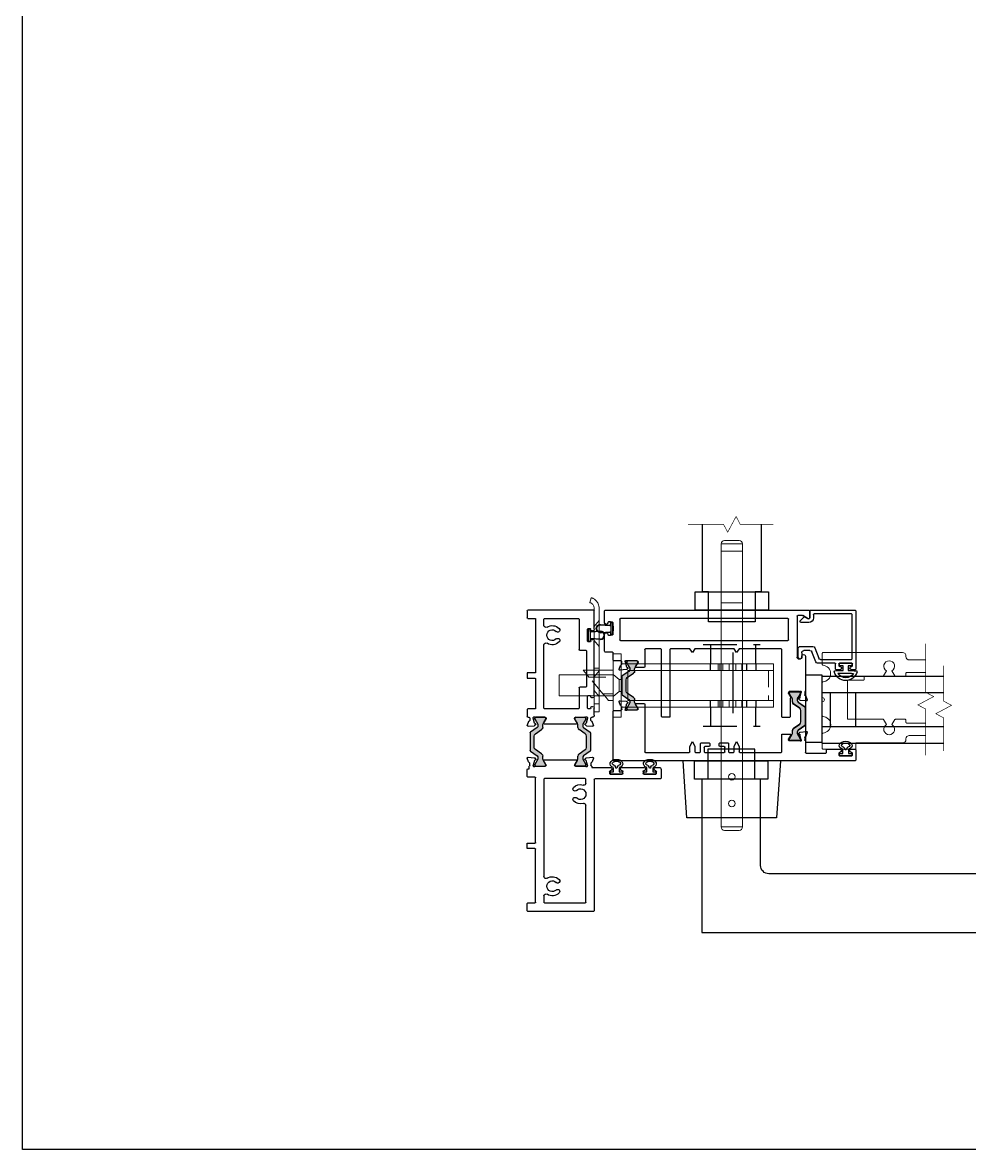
# Model space of a CAD drawing. Extents: x -82 to 113, y -82 to 93.
# Drawn here: x -12.39 to 1.75, y 13.61 to 30.44 of the extents above; entities that cross this region are included whole.
import ezdxf

# ---------------------------------------------------------------- set-up
doc = ezdxf.new("R2010")
doc.units = 0
doc.header["$MEASUREMENT"] = 0
for name, pattern in [('CENTER', [2, 1.25, -0.25, 0.25, -0.25]), ('HIDDEN', [0.375, 0.25, -0.125]), ('TRAZO_Y_PUNTO', [1, 0.5, -0.25, 0, -0.25])]:
    doc.linetypes.add(name, pattern=pattern)
doc.layers.get('0').update_dxf_attribs({"linetype": 'CONTINUOUS'})
for name, color, linetype in [('1', 7, 'CONTINUOUS'), ('Ballons', 7, 'CONTINUOUS'), ('Cen', 1, 'CENTER'), ('DIM', 7, 'CONTINUOUS'), ('FRAME', 1, 'CONTINUOUS'), ('GLASS', 7, 'CONTINUOUS'), ('I-Strut', 7, 'CONTINUOUS'), ('INERTIA', 7, 'CONTINUOUS'), ('PROFILE NUMBER', 150, 'CONTINUOUS'), ('SEAL', 7, 'CONTINUOUS'), ('TEXT', 7, 'CONTINUOUS'), ('VENT', 5, 'CONTINUOUS')]:
    doc.layers.add(name, color=color, linetype=linetype)

# ---------------------------------------------------------------- blocks, each defined once
blk = doc.blocks.new('Q250T190')
for p, q in [((-0.063, 0.181), (-0.053, 0.041)), ((-0.057, 0.181), (-0.047, 0.04)), ((0.057, 0.172), (0.047, 0.04)), ((0.063, 0.181), (0.053, 0.041)), ((0.057, 0.18), (0.057, 0.172)), ((-0.095, 0.001), (-0.095, 0.026)), ((-0.089, 0.023), (-0.089, 0.004)), ((-0.088, 0.033), (-0.06, 0.033)), ((-0.06, 0.027), (-0.085, 0.027)), ((-0.085, 0), (0.085, 0)), ((-0.06, 0.027), (0.085, 0.027)), ((-0.035, -0.006), (-0.041, 0)), ((-0.035, -0.006), (-0.035, 0)), ((0.06, 0.033), (0.088, 0.033)), ((0.089, 0.004), (0.089, 0.023)), ((0.095, 0.026), (0.095, 0.001)), ((-0.088, -0.006), (-0.041, -0.006)), ((-0.035, -0.012), (-0.041, -0.006)), ((-0.035, -0.006), (0.088, -0.006)), ((0.035, -0.012), (-0.035, -0.012)), ((0.035, -0.012), (0.035, -0.006))]:
    blk.add_line(p, q)
for centre, radius, start, end in [((0, 0.181), 0.063, 0, 180), ((0, 0.18), 0.057, 359.3779, 179.3779), ((-0.088, 0.026), 0.007, 90, 180), ((-0.088, 0.001), 0.007, 180, 270), ((-0.085, 0.023), 0.0035, 90, 180), ((-0.085, 0.004), 0.0035, 180, 270), ((-0.06, 0.04), 0.007, 270, 4.2588), ((0.06, 0.04), 0.013, 180, 270), ((0.06, 0.04), 0.007, 175.7412, 270), ((0.085, 0.004), 0.0035, 270, 0), ((0.088, 0.001), 0.007, 270, 0)]:
    blk.add_arc(centre, radius, start, end)
at = {"extrusion": (0, 0, -1)}
for centre, radius, start, end in [((0.06, 0.04), 0.013, 180, 270.0001), ((-0.085, 0.023), 0.0035, 90, 180), ((-0.088, 0.026), 0.007, 90, 180)]:
    blk.add_arc(centre, radius, start, end, dxfattribs=at)
blk = doc.blocks.new('LEVER')
at = {"linetype": 'Continuous'}
blk.add_lwpolyline([(0.35, 0.25), (0.4375, 0.25), (0.4375, 2.5375), (-5, 2.5375), (-5, 1.6625), (-0.5625, 1.6625, -0.4142136), (-0.4375, 1.5375), (-0.4375, 0.25), (-0.35, 0.25), (-0.35, -0.2), (0.35, -0.2)], format="xyb", close=True, dxfattribs=at)
at = {"linetype": 'Continuous', "flags": 128}
blk.add_lwpolyline([(0.547, 0.25), (0.547, -0.025), (-0.547, -0.025), (-0.547, 0.25)], close=True, dxfattribs=at)
blk = doc.blocks.new('THURMTURN2')
for p, q in [((-0.725, 0), (0.725, 0)), ((-0.725, 0), (-0.67, -0.85)), ((0.67, -0.85), (0.725, 0)), ((-0.67, -0.85), (0.67, -0.85))]:
    blk.add_line(p, q)
blk = doc.blocks.new('25199')
at = {"layer": 'PROFILE NUMBER', "color": 5}
for p, q in [((-0.015, 0.111), (-0.008, 0.09)), ((-0.008, 0.09), (0.008, 0.09)), ((0.008, 0.09), (0.015, 0.111))]:
    blk.add_line(p, q, dxfattribs=at)
blk.add_lwpolyline([(-0.043, 0.096), (-0.043, 0.034), (-0.09, 0.034), (-0.09, 0), (0.09, 0), (0.09, 0.034), (0.043, 0.034), (0.043, 0.096)], dxfattribs=at)
for centre, start, end in [((-0.043, 0.101), 19.8289, 69.2012), ((0.043, 0.101), 110.7697, 160.1945)]:
    blk.add_arc(centre, 0.03, start, end, dxfattribs=at)
blk.add_ellipse((0, 0.155), major_axis=(-0.0958, 0), ratio=0.680816, start_param=2.033109, end_param=7.391692, dxfattribs=at)
blk.add_open_spline([(0.033, 0.129), (0.046, 0.134), (0.055, 0.141), (0.064, 0.156), (0.064, 0.161), (0.049, 0.179), (0.03, 0.189), (-0.014, 0.193), (-0.037, 0.186), (-0.062, 0.168), (-0.063, 0.16), (-0.06, 0.147), (-0.05, 0.135), (-0.033, 0.129)], degree=3, knots=[2.056982, 2.056982, 2.056982, 2.056982, 2.724403, 2.724403, 3.660137, 3.660137, 4.595871, 4.595871, 5.531605, 5.531605, 6.467339, 6.467339, 7.36772, 7.36772, 7.36772, 7.36772], dxfattribs=at)
blk = doc.blocks.new('CORNER BLOCK')
at = {"layer": 'GLASS', "color": 7, "const_width": 0.0094}
blk.add_lwpolyline([(2.21, 15.301), (2.21, 16.028), (2.327, 16.091), (2.092, 16.216), (2.21, 16.278), (2.21, 16.969)], dxfattribs=at)
at = {"layer": 'INERTIA', "color": 4, "lineweight": 13}
for points in [[(2.21, 16.673), (1.964, 16.673, -0.414214), (1.914, 16.723), (1.914, 16.733, 0.414214), (1.864, 16.783), (1.174, 16.783, -0.414214), (1.164, 16.793), (1.164, 16.867, 0.414214), (1.154, 16.877), (0.674, 16.877, 0.414214), (0.664, 16.867), (0.664, 16.647, 0.392661), (0.673, 16.637, -0.928477), (0.673, 16.387, 0.392661), (0.664, 16.377), (0.664, 16.168, -1), (0.664, 16.106), (0.664, 15.881, 0.392661), (0.673, 15.871, -0.928477), (0.673, 15.622, 0.392661), (0.664, 15.612), (0.664, 15.444, 0.414214), (0.674, 15.434), (1.864, 15.434, 0.414214), (1.914, 15.484), (1.914, 15.494, -0.414214), (1.964, 15.544), (2.21, 15.544)], [(2.21, 15.731), (1.924, 15.731, -0.414214), (1.914, 15.741), (1.914, 15.778, 0.414214), (1.904, 15.788), (1.756, 15.788, 0.267949), (1.747, 15.783), (1.704, 15.708, -3.732051), (1.623, 15.708), (1.58, 15.783, 0.267949), (1.571, 15.788), (1.299, 15.788, -0.414214), (1.289, 15.798), (1.289, 15.835, 0.414214), (1.279, 15.845), (1.049, 15.845, -0.414214), (1.039, 15.855), (1.039, 16.42, -0.414214), (1.049, 16.43), (1.571, 16.43, 0.267949), (1.58, 16.435), (1.623, 16.509, -3.732051), (1.704, 16.509), (1.747, 16.435, 0.267949), (1.756, 16.43), (1.904, 16.43, 0.414214), (1.914, 16.44), (1.914, 16.476, -0.414214), (1.924, 16.486), (2.21, 16.486)]]:
    blk.add_lwpolyline(points, format="xyb", dxfattribs=at)
blk = doc.blocks.new('23203')
at = {"color": 7, "linetype": 'Continuous', "lineweight": 15}
for p, q in [((12.691, 68.694), (12.911, 68.694)), ((12.641, 68.534), (12.641, 68.644)), ((12.961, 68.644), (12.641, 68.644)), ((12.641, 68.534), (12.961, 68.534)), ((12.641, 67.764), (12.641, 68.534)), ((12.961, 68.534), (12.961, 68.644)), ((12.961, 68.534), (12.961, 67.764)), ((12.641, 67.764), (12.961, 67.764)), ((12.641, 64.414), (12.641, 67.764)), ((12.961, 64.414), (12.961, 67.764)), ((12.641, 64.414), (12.961, 64.414)), ((12.911, 64.364), (12.691, 64.364))]:
    blk.add_line(p, q, dxfattribs=at)
for centre in [(12.801, 65.164), (12.801, 64.764)]:
    blk.add_circle(centre, 0.05, dxfattribs=at)
for centre, start, end in [((12.691, 68.644), 90, 180), ((12.911, 68.644), 0, 90), ((12.691, 64.414), 180, 270), ((12.911, 64.414), 270, 0)]:
    blk.add_arc(centre, 0.05, start, end, dxfattribs=at)
blk = doc.blocks.new('hdgh')
at = {"color": 3, "linetype": 'TRAZO_Y_PUNTO'}
for p, q in [((1.226, 0.61), (2.115, 0.61)), ((1.226, -0.61), (2.115, -0.61))]:
    blk.add_line(p, q, dxfattribs=at)
at = {"ltscale": 0.25}
for p, q in [((1.336, 0.61), (1.336, 0.325)), ((2.005, 0.61), (2.005, 0.325)), ((1.336, -0.325), (1.336, -0.61)), ((2.005, -0.325), (2.005, -0.61))]:
    blk.add_line(p, q, dxfattribs=at)
at = {"color": 7, "linetype": 'Continuous', "lineweight": 15}
for p, q in [((-0.118, -0.472), (-0.118, 0.473)), ((-0.118, 0.473), (0, 0.473)), ((0, 0.473), (0, -0.472)), ((0, 0.325), (2.276, 0.325)), ((0.1, 0.225), (0.1, -0.225)), ((0.1, 0.225), (2.276, 0.225)), ((2.276, 0.325), (2.276, 0.225)), ((2.276, 0.225), (2.276, -0.225)), ((2.276, -0.325), (0, -0.325)), ((0.1, -0.225), (2.276, -0.225)), ((2.276, -0.225), (2.276, -0.325)), ((0, -0.472), (-0.118, -0.472))]:
    blk.add_line(p, q, dxfattribs=at)
at = {"color": 5, "linetype": 'Continuous', "lineweight": 15}
for p, q in [((-0.568, 0.227), (-0.118, 0.227)), ((-0.51, 0.158), (-0.568, 0.227)), ((-0.188, -0.226), (-0.246, -0.157)), ((-0.118, -0.226), (-0.188, -0.226))]:
    blk.add_line(p, q, dxfattribs=at)
at = {"color": 7, "linetype": 'HIDDEN', "lineweight": 0}
for p, q in [((1.329, 0.325), (1.329, 0.225)), ((1.336, 0.325), (1.336, 0.225)), ((1.447, 0.225), (1.447, 0.325)), ((1.473, 0.225), (1.473, 0.325)), ((1.519, 0.225), (1.519, 0.325)), ((1.612, 0.225), (1.612, 0.325)), ((1.712, 0.225), (1.712, 0.325)), ((1.804, 0.225), (1.804, 0.325)), ((1.873, 0.225), (1.873, 0.325)), ((1.877, 0.225), (1.877, 0.325)), ((2.011, 0.225), (2.011, 0.325)), ((2.018, 0.225), (2.018, 0.325)), ((2.201, 0.225), (2.201, -0.225)), ((-0.481, 0.123), (-0.51, 0.158)), ((-0.029, 0.089), (-0.118, 0.166)), ((-0.029, -0.088), (-0.029, 0.089)), ((0, 0.089), (-0.029, 0.089)), ((-0.118, -0.166), (-0.029, -0.088)), ((-0.029, -0.088), (0, -0.088)), ((1.329, -0.225), (1.329, -0.325)), ((1.336, -0.225), (1.336, -0.325)), ((1.447, -0.325), (1.447, -0.225)), ((1.473, -0.325), (1.473, -0.225)), ((1.519, -0.325), (1.519, -0.225)), ((1.612, -0.325), (1.612, -0.225)), ((1.712, -0.325), (1.712, -0.225)), ((1.804, -0.325), (1.804, -0.225)), ((1.873, -0.325), (1.873, -0.225)), ((1.877, -0.325), (1.877, -0.225)), ((2.011, -0.325), (2.011, -0.225)), ((2.018, -0.325), (2.018, -0.225))]:
    blk.add_line(p, q, dxfattribs=at)
at = {"color": 1, "linetype": 'Continuous', "lineweight": 15}
for p, q in [((-0.925, 0.158), (-0.118, 0.158)), ((-0.925, -0.157), (-0.925, 0.158)), ((-0.925, -0.157), (-0.118, -0.157))]:
    blk.add_line(p, q, dxfattribs=at)
at = {"color": 5, "linetype": 'HIDDEN', "lineweight": 0}
for p, q in [((-0.481, 0.123), (-0.118, 0.123)), ((-0.275, -0.123), (-0.481, 0.123)), ((-0.481, 0.123), (-0.118, 0.123)), ((-0.246, -0.157), (-0.275, -0.123)), ((-0.118, -0.123), (-0.275, -0.123)), ((-0.275, -0.123), (-0.118, -0.123))]:
    blk.add_line(p, q, dxfattribs=at)
at = {"layer": 'Cen'}
blk.add_line((1.67, 0.493), (1.67, -0.412), dxfattribs=at)
blk = doc.blocks.new('24993')
at = {"color": 7, "linetype": 'Continuous', "lineweight": 15}
for p, q in [((0, 0), (-0.075, 0)), ((-0.075, -0.156), (-0.075, 0)), ((0, -0.156), (0, 0)), ((-0.075, -1.416), (-0.075, -0.156)), ((0, -1.545), (0, -0.156)), ((-0.075, -1.545), (-0.075, -1.416)), ((-0.119, -1.705), (-0.141, -1.633))]:
    blk.add_line(p, q, dxfattribs=at)
at = {"color": 7, "linetype": 'HIDDEN', "lineweight": 0}
for p, q in [((0, -0.12), (-0.075, -0.12)), ((0, -0.228), (-0.075, -0.317)), ((-0.075, -0.523), (0, -0.612)), ((-0.075, -0.651), (0, -0.651)), ((0, -0.978), (-0.075, -1.067)), ((-0.075, -1.273), (0, -1.363))]:
    blk.add_line(p, q, dxfattribs=at)
at = {"color": 7, "linetype": 'Continuous', "lineweight": 15}
blk.add_arc((-0.167, -1.545), 0.167, 335.1087, 0, dxfattribs=at)
for points, knots in [([(-0.141, -1.633), (-0.141, -1.633), (-0.138, -1.632), (-0.13, -1.629), (-0.127, -1.628), (-0.119, -1.624), (-0.115, -1.621), (-0.107, -1.615), (-0.102, -1.611), (-0.094, -1.601), (-0.09, -1.595), (-0.083, -1.582), (-0.08, -1.575), (-0.076, -1.561), (-0.075, -1.553), (-0.075, -1.545)], [0, 0, 0, 0, 0.25, 0.25, 0.375, 0.375, 0.5, 0.5, 0.625, 0.625, 0.75, 0.75, 0.875, 0.875, 1, 1, 1, 1]), ([(-0.016, -1.615), (-0.019, -1.623), (-0.024, -1.631), (-0.033, -1.645), (-0.039, -1.652), (-0.05, -1.665), (-0.056, -1.67), (-0.069, -1.68), (-0.075, -1.684), (-0.086, -1.691), (-0.091, -1.694), (-0.101, -1.699), (-0.105, -1.7), (-0.112, -1.703), (-0.115, -1.704), (-0.118, -1.705), (-0.119, -1.705), (-0.119, -1.705)], [0, 0, 0, 0, 0.125, 0.125, 0.25, 0.25, 0.375, 0.375, 0.5, 0.5, 0.625, 0.625, 0.75, 0.75, 0.875, 0.875, 1, 1, 1, 1])]:
    blk.add_open_spline(points, degree=3, knots=knots, dxfattribs=at)
blk = doc.blocks.new('25198-18.6mmX6.0mm_Std_I-Strut')
at = {"layer": 'I-Strut'}
h = blk.add_hatch(color=256, dxfattribs=at)
h.dxf.hatch_style = 1
h.paths.add_polyline_path([(0.142, -0.005, 0.244698), (0.132, 0), (-0.132, 0, 0.244698), (-0.142, -0.005), (-0.211, -0.105, -0.244698), (-0.237, -0.118), (-0.255, -0.118, -0.131652), (-0.261, -0.117), (-0.299, -0.095), (-0.338, -0.072, 0.131652), (-0.342, -0.071), (-0.35, -0.071, 0.414214), (-0.366, -0.087), (-0.366, -0.106), (-0.366, -0.201), (-0.366, -0.22, 0.414214), (-0.35, -0.236), (-0.342, -0.236, 0.131652), (-0.338, -0.235), (-0.299, -0.213), (-0.269, -0.195, -0.131652), (-0.246, -0.189), (-0.214, -0.189, 0.244698), (-0.182, -0.172), (-0.117, -0.08, -0.244698), (-0.085, -0.063), (0.085, -0.063, -0.244698), (0.117, -0.08), (0.182, -0.172, 0.244698), (0.214, -0.189), (0.246, -0.189, -0.131652), (0.269, -0.195), (0.338, -0.235, 0.131652), (0.342, -0.236), (0.35, -0.236, 0.414214), (0.366, -0.22), (0.366, -0.201), (0.366, -0.106), (0.366, -0.087, 0.414214), (0.35, -0.071), (0.342, -0.071, 0.131652), (0.338, -0.072), (0.261, -0.117, -0.131652), (0.255, -0.118), (0.237, -0.118, -0.244698), (0.211, -0.105)])
for p, q in [((-0.132, 0), (0.132, 0)), ((-0.366, -0.106), (-0.366, -0.087)), ((-0.366, -0.201), (-0.366, -0.106)), ((-0.35, -0.071), (-0.342, -0.071)), ((-0.338, -0.072), (-0.299, -0.095)), ((-0.299, -0.095), (-0.261, -0.117)), ((-0.255, -0.118), (-0.237, -0.118)), ((-0.211, -0.105), (-0.142, -0.005)), ((-0.117, -0.08), (-0.182, -0.172)), ((0.085, -0.063), (-0.085, -0.063)), ((0.182, -0.172), (0.117, -0.08)), ((0.142, -0.005), (0.211, -0.105)), ((0.237, -0.118), (0.255, -0.118)), ((0.261, -0.117), (0.338, -0.072)), ((0.342, -0.071), (0.35, -0.071)), ((0.366, -0.087), (0.366, -0.106)), ((0.366, -0.106), (0.366, -0.201)), ((-0.366, -0.22), (-0.366, -0.201)), ((-0.342, -0.236), (-0.35, -0.236)), ((-0.299, -0.213), (-0.338, -0.235)), ((-0.269, -0.195), (-0.299, -0.213)), ((-0.214, -0.189), (-0.246, -0.189)), ((0.246, -0.189), (0.214, -0.189)), ((0.338, -0.235), (0.269, -0.195)), ((0.35, -0.236), (0.342, -0.236)), ((0.366, -0.201), (0.366, -0.22))]:
    blk.add_line(p, q, dxfattribs=at)
for centre, radius, start, end in [((-0.132, -0.012), 0.0118, 90, 145), ((0.132, -0.012), 0.0118, 35, 90), ((-0.35, -0.087), 0.0157, 90, 180), ((-0.342, -0.079), 0.00787, 60, 90), ((-0.255, -0.106), 0.0118, 240, 270), ((-0.237, -0.087), 0.0315, 270, 325), ((-0.085, -0.102), 0.0394, 90, 145), ((0.085, -0.102), 0.0394, 35, 90), ((0.237, -0.087), 0.0315, 215, 270), ((0.255, -0.106), 0.0118, 270, 300), ((0.342, -0.079), 0.00787, 90, 120), ((0.35, -0.087), 0.0157, 360, 90), ((-0.35, -0.22), 0.0157, 180, 270), ((-0.342, -0.228), 0.00787, 270, 300), ((-0.246, -0.236), 0.0472, 90, 120), ((-0.214, -0.15), 0.0394, 270, 325), ((0.214, -0.15), 0.0394, 215, 270), ((0.246, -0.236), 0.0472, 60, 90), ((0.342, -0.228), 0.00787, 240, 270), ((0.35, -0.22), 0.0157, 270, 0)]:
    blk.add_arc(centre, radius, start, end, dxfattribs=at)
blk = doc.blocks.new('3204-1_Sash_Component')
for p, q in [((-0.063, 3.054), (-0.063, 0.01)), ((0.124, 3.064), (-0.053, 3.064)), ((0.552, 3.064), (0.299, 3.064)), ((0.562, 2.946), (0.562, 3.054)), ((0.112, 2.974), (0.112, 3.004)), ((0.122, 3.014), (0.124, 3.014)), ((0.302, 2.964), (0.122, 2.964)), ((0.299, 3.014), (0.302, 3.014)), ((0.312, 3.004), (0.312, 2.974)), ((0.686, 2.936), (0.572, 2.936)), ((0.696, 2.818), (0.696, 2.926)), ((0.062, 0.325), (0.062, 2.829)), ((0.072, 2.839), (0.38, 2.839)), ((0.39, 2.829), (0.39, 0.325)), ((0.696, 2.576), (0.696, 2.727)), ((0.699, 2.756), (0.706, 2.756)), ((0.743, 2.808), (0.706, 2.808)), ((0.709, 2.756), (0.785, 2.736)), ((0.817, 2.846), (0.762, 2.826)), ((0.793, 2.727), (0.794, 2.723)), ((0.807, 2.719), (0.822, 2.734)), ((0.825, 2.741), (0.833, 2.834)), ((0.716, 2.564), (0.707, 2.564)), ((0.782, 2.602), (0.722, 2.565)), ((0.794, 2.474), (0.794, 2.595)), ((0.515, 2.224), (0.515, 2.454)), ((0.525, 2.464), (0.784, 2.464)), ((1.527, 2.214), (0.525, 2.214)), ((1.537, 2.099), (1.537, 2.204)), ((0.515, 1.79), (0.515, 2.079)), ((0.525, 2.089), (1.527, 2.089)), ((0.57, 1.753), (0.515, 1.79)), ((0.515, 1.715), (0.57, 1.753)), ((0.515, 1.13), (0.515, 1.715)), ((0.57, 1.093), (0.515, 1.13)), ((0.515, 1.055), (0.57, 1.093)), ((0.515, 0.429), (0.515, 1.055)), ((1.528, 0.419), (0.525, 0.419)), ((1.538, 0.304), (1.538, 0.409)), ((0.017, 0.11), (0.017, 0.18)), ((0.027, 0.19), (0.639, 0.19)), ((0.38, 0.315), (0.072, 0.315)), ((1.154, 0.155), (1.154, 0.306)), ((1.166, 0.318), (1.175, 0.318)), ((1.181, 0.316), (1.241, 0.28)), ((1.253, 0.287), (1.253, 0.294)), ((1.253, 0.294), (1.528, 0.294)), ((-0.053, 0), (0.053, 0)), ((0.066, 0.022), (0.018, 0.105)), ((0.639, 0.119), (0.624, 0.119)), ((0.624, 0.065), (1.154, 0.065)), ((1.154, 0.065), (1.154, 0.074)), ((1.154, 0.074), (1.202, 0.074)), ((1.165, 0.125), (1.158, 0.125)), ((1.244, 0.146), (1.168, 0.126)), ((1.221, 0.056), (1.276, 0.036)), ((1.253, 0.159), (1.252, 0.154)), ((1.281, 0.148), (1.266, 0.162)), ((1.292, 0.048), (1.284, 0.141))]:
    blk.add_line(p, q)
for centre, radius, start, end in [((-0.053, 3.054), 0.01, 90, 180.0086), ((0.124, 3.039), 0.025, 270, 90), ((0.299, 3.039), 0.025, 90, 270), ((0.552, 3.054), 0.01, 0, 90), ((0.122, 3.004), 0.01, 90, 180), ((0.122, 2.974), 0.01, 180, 270), ((0.302, 3.004), 0.01, 360, 90), ((0.302, 2.974), 0.01, 270, 0), ((0.572, 2.946), 0.01, 180, 270), ((0.686, 2.926), 0.01, 0.0003, 90), ((0.072, 2.829), 0.01, 90, 180), ((0.38, 2.829), 0.01, 0, 90), ((0.699, 2.745), 0.0118, 90, 228.1897), ((0.684, 2.727), 0.0118, 0, 48.1897), ((0.706, 2.818), 0.01, 180, 270), ((0.706, 2.745), 0.0118, 75, 90), ((0.743, 2.819), 0.0118, 270, 349.0957), ((0.766, 2.815), 0.0118, 110, 169.0957), ((0.782, 2.724), 0.0118, 15, 75), ((0.802, 2.725), 0.00787, 195, 315), ((0.822, 2.835), 0.0118, 355, 110), ((0.813, 2.742), 0.0118, 315, 355), ((0.707, 2.576), 0.0118, 180, 270), ((0.716, 2.576), 0.0118, 270, 301.4), ((0.786, 2.595), 0.00787, 360, 121.4), ((0.525, 2.454), 0.01, 90, 180), ((0.784, 2.474), 0.01, 270, 0), ((0.525, 2.224), 0.01, 180, 270), ((1.527, 2.204), 0.01, 0, 90), ((0.525, 2.079), 0.01, 90, 180), ((1.527, 2.099), 0.01, 270, 360), ((0.525, 0.429), 0.01, 179.9999, 270), ((1.528, 0.409), 0.01, 360, 90), ((0.027, 0.18), 0.01, 90, 180), ((0.072, 0.325), 0.01, 180, 270), ((0.38, 0.325), 0.01, 270, 360), ((0.633, 0.155), 0.0359, 278.6646, 81.3354), ((1.166, 0.306), 0.0118, 90, 180), ((1.175, 0.306), 0.0118, 58.6, 90), ((1.245, 0.287), 0.00787, 238.6, 0), ((1.528, 0.304), 0.01, 270, 360), ((-0.053, 0.01), 0.01, 180, 270), ((0.027, 0.11), 0.01, 180, 210), ((0.053, 0.015), 0.015, 269.9988, 29.9988), ((0.624, 0.092), 0.027, 90, 270), ((1.158, 0.137), 0.0118, 131.8103, 270), ((1.143, 0.155), 0.0118, 311.8103, 360), ((1.165, 0.137), 0.0118, 270, 285), ((1.202, 0.062), 0.0118, 10.9043, 90), ((1.225, 0.067), 0.0118, 190.9043, 250), ((1.241, 0.157), 0.0118, 285, 345), ((1.261, 0.157), 0.00787, 45, 165), ((1.28, 0.047), 0.0118, 250, 5), ((1.272, 0.14), 0.0118, 5, 45)]:
    blk.add_arc(centre, radius, start, end)
blk = doc.blocks.new('3204-2_Sash_Component')
for p, q in [((-0.666, 3.613), (-0.666, 3.506)), ((0.077, 3.623), (-0.656, 3.623)), ((0.087, 0.01), (0.087, 3.613)), ((-0.81, 3.521), (-0.802, 3.428)), ((-0.798, 3.421), (-0.784, 3.406)), ((-0.739, 3.513), (-0.794, 3.533)), ((-0.771, 3.41), (-0.77, 3.414)), ((-0.761, 3.423), (-0.686, 3.443)), ((-0.682, 3.495), (-0.719, 3.495)), ((-0.682, 3.444), (-0.676, 3.444)), ((-0.666, 3.506), (-0.672, 3.506)), ((-0.672, 3.414), (-0.672, 3.263)), ((-0.771, 3.282), (-0.771, 3.161)), ((-0.699, 3.253), (-0.759, 3.289)), ((-0.684, 3.251), (-0.693, 3.251)), ((-0.761, 3.151), (-0.049, 3.151)), ((-0.039, 3.141), (-0.039, 2.487)), ((-0.124, 2.477), (-0.199, 2.439)), ((-0.199, 2.439), (-0.124, 2.402)), ((-0.049, 2.477), (-0.124, 2.477)), ((-0.124, 2.402), (-0.049, 2.402)), ((-0.039, 2.392), (-0.039, 2.329)), ((-0.179, 2.309), (-0.179, 2.189)), ((-0.049, 2.319), (-0.169, 2.319)), ((-0.124, 2.189), (-0.124, 2.254)), ((-0.114, 2.264), (-0.049, 2.264)), ((-0.039, 2.254), (-0.039, 1.964)), ((-0.179, 2.029), (-0.179, 1.909)), ((-0.169, 2.179), (-0.134, 2.179)), ((-0.134, 2.039), (-0.169, 2.039)), ((-0.124, 1.964), (-0.124, 2.029)), ((-0.169, 1.899), (-0.049, 1.899)), ((-0.049, 1.954), (-0.114, 1.954)), ((-0.039, 1.889), (-0.039, 1.827)), ((-0.124, 1.817), (-0.199, 1.779)), ((-0.199, 1.779), (-0.124, 1.742)), ((-0.049, 1.817), (-0.124, 1.817)), ((-0.124, 1.742), (-0.049, 1.742)), ((-0.039, 1.732), (-0.039, 1.115)), ((-0.312, 1.095), (-0.312, 0.974)), ((-0.049, 1.105), (-0.302, 1.105)), ((-0.325, 0.849), (-0.34, 0.835)), ((-0.311, 0.841), (-0.312, 0.846)), ((-0.3, 0.967), (-0.24, 1.003)), ((-0.234, 1.005), (-0.225, 1.005)), ((-0.214, 0.993), (-0.214, 0.842)), ((-0.343, 0.828), (-0.351, 0.735)), ((-0.335, 0.723), (-0.28, 0.743)), ((-0.227, 0.813), (-0.303, 0.833)), ((-0.261, 0.761), (-0.224, 0.761)), ((-0.217, 0.812), (-0.224, 0.812)), ((-0.214, 0.752), (-0.039, 0.752)), ((-0.028, 0.742), (-0.028, 0.447)), ((-0.087, 0.427), (-0.087, 0.238)), ((-0.039, 0.437), (-0.077, 0.437)), ((-0.037, 0.238), (-0.037, 0.24)), ((-0.027, 0.25), (0.003, 0.25)), ((0.013, 0.24), (0.013, 0.06)), ((-0.087, 0.063), (-0.087, 0.01)), ((-0.077, 0), (0.077, 0)), ((-0.037, 0.06), (-0.037, 0.063)), ((0.003, 0.05), (-0.027, 0.05))]:
    blk.add_line(p, q)
for centre, radius, start, end in [((-0.656, 3.613), 0.01, 90, 180), ((0.077, 3.613), 0.01, 360, 90), ((-0.798, 3.522), 0.0118, 70, 185), ((-0.79, 3.429), 0.0118, 185, 225), ((-0.779, 3.412), 0.00787, 225, 345), ((-0.758, 3.411), 0.0118, 105, 165), ((-0.743, 3.502), 0.0118, 10.9043, 70), ((-0.719, 3.507), 0.0118, 190.9043, 270), ((-0.682, 3.432), 0.0118, 90, 105), ((-0.682, 3.505), 0.0101, 270.3263, 7.2837), ((-0.676, 3.432), 0.0118, 311.8103, 90), ((-0.66, 3.414), 0.0118, 131.8103, 180), ((-0.763, 3.282), 0.00787, 58.6, 180), ((-0.693, 3.263), 0.0118, 238.6, 270), ((-0.684, 3.263), 0.0118, 270, 0), ((-0.761, 3.161), 0.01, 180, 270), ((-0.049, 3.141), 0.01, 0.0001, 90), ((-0.049, 2.487), 0.01, 269.9914, 0.0001), ((-0.049, 2.392), 0.01, 0.0004, 89.9914), ((-0.169, 2.309), 0.01, 90.0086, 180.0086), ((-0.169, 2.189), 0.01, 180.0086, 270.0086), ((-0.134, 2.189), 0.01, 270.0086, 0.0086), ((-0.114, 2.254), 0.01, 90.0086, 180.0086), ((-0.049, 2.329), 0.01, 270.0086, 0.0086), ((-0.049, 2.254), 0.01, 0.0086, 90.0086), ((-0.169, 2.029), 0.01, 90.0086, 180.0086), ((-0.134, 2.029), 0.01, 0.0086, 90.0086), ((-0.169, 1.909), 0.01, 180.0086, 270.0086), ((-0.114, 1.964), 0.01, 180.0086, 270.0086), ((-0.049, 1.964), 0.01, 270.0086, 0.0086), ((-0.049, 1.889), 0.01, 0.0086, 90.0086), ((-0.049, 1.827), 0.01, 270.0086, 0.0267), ((-0.049, 1.732), 0.01, 0.0049, 90.0084), ((-0.302, 1.095), 0.01, 90, 180), ((-0.049, 1.115), 0.01, 270, 0.0049), ((-0.32, 0.844), 0.00787, 15, 135), ((-0.304, 0.974), 0.00787, 180, 301.4), ((-0.234, 0.993), 0.0118, 90, 121.4), ((-0.225, 0.993), 0.0118, 360, 90), ((-0.202, 0.842), 0.0118, 180, 228.1897), ((-0.339, 0.734), 0.0118, 175, 290), ((-0.331, 0.827), 0.0118, 135, 175), ((-0.3, 0.844), 0.0118, 195, 255), ((-0.284, 0.754), 0.0118, 290, 349.0957), ((-0.261, 0.749), 0.0118, 90, 169.0957), ((-0.224, 0.824), 0.0118, 255, 270), ((-0.224, 0.751), 0.01, 4.7511, 90), ((-0.217, 0.824), 0.0118, 270, 48.1897), ((-0.039, 0.742), 0.01, 0, 90), ((-0.077, 0.427), 0.01, 90, 180), ((-0.039, 0.447), 0.01, 270, 0), ((-0.062, 0.238), 0.025, 180, 0), ((-0.027, 0.24), 0.01, 90, 180), ((0.003, 0.24), 0.01, 0, 90), ((-0.062, 0.063), 0.025, 0, 180), ((-0.077, 0.01), 0.01, 180, 270), ((-0.027, 0.06), 0.01, 180, 270), ((0.003, 0.06), 0.01, 270, 0), ((0.077, 0.01), 0.01, 270, 0)]:
    blk.add_arc(centre, radius, start, end)
blk = doc.blocks.new('3204_Sash_Yoke_Assembly')
for name, p in [('3204-1_Sash_Component', (0, 0)), ('3204-2_Sash_Component', (2.1, -0.687)), ('25198-18.6mmX6.0mm_Std_I-Strut', (1.062, 2.805))]:
    blk.add_blockref(name, p)
at = {"xscale": -1, "rotation": 180}
blk.add_blockref('25198-18.6mmX6.0mm_Std_I-Strut', (1.52, 0.069), dxfattribs=at)
blk = doc.blocks.new('25031')
for p, q in [((-0.035, 0.042), (-0.09, 0.042)), ((-0.09, 0.042), (-0.09, 0)), ((-0.09, 0), (0.09, 0)), ((-0.035, 0.112), (-0.035, 0.042)), ((0.035, 0.042), (0.035, 0.112)), ((0.09, 0.042), (0.035, 0.042)), ((0.09, 0), (0.09, 0.042))]:
    blk.add_line(p, q)
for centre, radius, start, end in [((0, 0.086), 0.175, 14.1622, 165.8685), ((0, 0.086), 0.135, 30.4808, 149.5259), ((-0.16, 0.126), 0.01, 165.8685, 267.1063), ((0, 3.29), 3.179, 267.1063, 269.3654), ((0, 3.29), 3.139, 267.8759, 269.9963), ((0.005, 3.056), 2.904, 269.9005, 272.1922), ((0.005, 3.056), 2.944, 270.5829, 273.0223), ((0.16, 0.126), 0.01, 273.0223, 14.1622)]:
    blk.add_arc(centre, radius, start, end)
blk = doc.blocks.new('3907_1in._Glass_Stop')
for p, q in [((0.695, 0.173), (0.563, 0.173)), ((0.106, 0), (0, 0)), ((0.093, 0.068), (0.119, 0.023)), ((0.15, 0.141), (0.095, 0.086)), ((0.176, 0.015), (0.176, 0.13)), ((0.532, 0.142), (0.532, -0.047)), ((0.594, -0.004), (0.594, 0.087)), ((0.625, 0.118), (0.695, 0.118)), ((-0.01, -0.01), (-0.01, -0.677)), ((0.045, -0.622), (0.045, -0.065)), ((0.055, -0.055), (0.106, -0.055)), ((0.552, -0.076), (0.705, -0.134)), ((0.76, -0.089), (0.614, -0.033)), ((0.725, -0.163), (0.725, -0.622)), ((0.78, -0.377), (0.78, -0.118)), ((0.78, -0.627), (0.78, -0.447)), ((0.87, -0.387), (0.79, -0.387)), ((0.79, -0.437), (0.82, -0.437)), ((0.88, -0.45), (0.88, -0.397)), ((0.715, -0.632), (0.055, -0.632)), ((0.82, -0.637), (0.79, -0.637)), ((0.88, -0.677), (0.88, -0.625)), ((0, -0.687), (0.87, -0.687))]:
    blk.add_line(p, q)
for centre, radius, start, end in [((0.563, 0.142), 0.031, 90, 180), ((0.695, 0.146), 0.027, 360, 90), ((0, -0.01), 0.01, 90, 180), ((0.106, 0.075), 0.015, 135, 210), ((0.106, 0.015), 0.015, 270, 30), ((0.106, 0.015), 0.07, 270, 360), ((0.161, 0.13), 0.015, 0, 135), ((0.625, 0.087), 0.031, 90, 180), ((0.695, 0.145), 0.027, 270, 360), ((0.055, -0.065), 0.01, 90, 180), ((0.563, -0.047), 0.031, 180, 249.1565), ((0.625, -0.004), 0.031, 180, 249.1565), ((0.694, -0.163), 0.031, 360, 69.1565), ((0.749, -0.118), 0.031, 0, 69.1565), ((0.79, -0.377), 0.01, 180, 270), ((0.79, -0.447), 0.01, 90, 180), ((0.82, -0.447), 0.01, 355.904, 90), ((0.855, -0.45), 0.025, 175.904, 270), ((0.855, -0.45), 0.025, 270, 0), ((0.87, -0.397), 0.01, 360, 90), ((0.055, -0.622), 0.01, 180, 270), ((0.715, -0.622), 0.01, 270, 0), ((0.79, -0.627), 0.01, 180, 270), ((0.82, -0.627), 0.01, 270, 4.096), ((0.855, -0.625), 0.025, 90, 184.096), ((0.855, -0.625), 0.025, 360, 90), ((0, -0.677), 0.01, 180, 270), ((0.87, -0.677), 0.01, 270, 0)]:
    blk.add_arc(centre, radius, start, end)
at = {"layer": 'SEAL', "rotation": 90}
blk.add_blockref('25199', (2.167, -0.537), dxfattribs=at)
at = {"layer": 'VENT', "rotation": 270}
blk.add_blockref('25031', (0.78, -0.537), dxfattribs=at)
blk = doc.blocks.new('3207-1_Block_Frame_Component')
for p, q in [((-0.053, 0), (0.053, 0)), ((1.423, 0), (1.528, 0)), ((1.603, -0.02), (1.657, 0)), ((1.657, 0), (1.657, 0)), ((-0.063, -0.99), (-0.063, -0.01)), ((0.062, -0.01), (0.062, -0.115)), ((0.072, -0.125), (0.865, -0.125)), ((0.875, -0.115), (0.875, 0)), ((0.875, 0), (0.956, 0)), ((0.956, 0), (0.956, -0.115)), ((0.966, -0.125), (1.403, -0.125)), ((1.413, -0.115), (1.413, -0.01)), ((1.538, -0.01), (1.538, -0.026)), ((1.538, -0.118), (1.538, -0.27)), ((1.55, -0.089), (1.541, -0.089)), ((1.549, -0.038), (1.584, -0.038)), ((1.625, -0.109), (1.553, -0.089)), ((1.635, -0.121), (1.633, -0.117)), ((1.662, -0.111), (1.648, -0.125)), ((1.673, -0.012), (1.665, -0.104)), ((0.062, -0.26), (0.062, -0.765)), ((0.168, -0.25), (0.072, -0.25)), ((1.403, -0.25), (0.457, -0.25)), ((1.413, -0.765), (1.413, -0.26)), ((1.549, -0.282), (1.558, -0.282)), ((1.564, -0.28), (1.623, -0.244)), ((1.634, -0.251), (1.634, -0.738)), ((0.072, -0.775), (0.527, -0.775)), ((0.537, -0.785), (0.537, -0.873)), ((1.088, -0.873), (1.088, -0.785)), ((1.098, -0.775), (1.403, -0.775)), ((1.538, -0.719), (1.538, -0.871)), ((1.558, -0.707), (1.549, -0.707)), ((1.623, -0.745), (1.564, -0.709)), ((0.224, -1), (-0.053, -1)), ((0.212, -0.91), (0.212, -0.94)), ((0.402, -0.9), (0.222, -0.9)), ((0.222, -0.95), (0.224, -0.95)), ((0.249, -0.975), (0.249, -0.975)), ((0.375, -0.975), (0.375, -0.975)), ((0.4, -0.95), (0.402, -0.95)), ((1.225, -1), (0.4, -1)), ((0.412, -0.94), (0.412, -0.91)), ((0.547, -0.883), (1.078, -0.883)), ((1.213, -0.91), (1.213, -0.94)), ((1.403, -0.9), (1.223, -0.9)), ((1.223, -0.95), (1.225, -0.95)), ((1.25, -0.975), (1.25, -0.975)), ((1.376, -0.975), (1.376, -0.975)), ((1.401, -0.95), (1.403, -0.95)), ((1.508, -1), (1.401, -1)), ((1.413, -0.94), (1.413, -0.91)), ((1.538, -0.963), (1.538, -0.97)), ((1.541, -0.9), (1.55, -0.9)), ((1.584, -0.951), (1.549, -0.951)), ((1.553, -0.9), (1.625, -0.88)), ((1.657, -0.989), (1.603, -0.969)), ((1.633, -0.872), (1.635, -0.868)), ((1.648, -0.864), (1.662, -0.878)), ((1.657, -0.989), (1.657, -0.989)), ((1.665, -0.885), (1.673, -0.977))]:
    blk.add_line(p, q)
for centre, radius, start, end in [((-0.053, -0.01), 0.01, 90, 180), ((1.423, -0.01), 0.01, 90, 180), ((1.528, -0.01), 0.01, 0, 90), ((1.661, -0.011), 0.0116, 355, 110), ((0.053, -0.01), 0.01, 0, 90), ((0.072, -0.115), 0.01, 180, 270), ((0.865, -0.115), 0.01, 270, 0), ((0.966, -0.115), 0.01, 180, 270), ((1.403, -0.115), 0.01, 270, 0), ((1.541, -0.101), 0.0116, 90, 228.1897), ((1.526, -0.118), 0.0116, 0, 48.1897), ((1.549, -0.026), 0.0116, 180, 270), ((1.55, -0.101), 0.0116, 75, 90), ((1.584, -0.026), 0.0116, 270, 349.0957), ((1.607, -0.031), 0.0116, 110, 169.0957), ((1.622, -0.12), 0.0116, 15, 75), ((1.642, -0.119), 0.00775, 195, 315), ((1.653, -0.103), 0.0116, 315, 355), ((0.072, -0.26), 0.01, 90, 180), ((0.168, -0.28), 0.03, 326.6925, 90), ((0.312, -0.375), 0.143, 146.6925, 225.9315), ((0.312, -0.375), 0.081, 314.0685, 225.9315), ((0.312, -0.375), 0.143, 314.0685, 33.3075), ((0.457, -0.28), 0.03, 90, 213.3075), ((1.403, -0.26), 0.01, 0, 90), ((1.549, -0.27), 0.0116, 180, 270), ((1.558, -0.27), 0.0116, 270, 301.4), ((1.627, -0.251), 0.00775, 360, 121.4), ((0.235, -0.455), 0.031, 225.9315, 332), ((0.235, -0.455), 0.031, 332, 45.9315), ((0.39, -0.455), 0.031, 134.0685, 208), ((0.39, -0.455), 0.031, 208, 314.0685), ((0.072, -0.765), 0.01, 180, 270), ((0.527, -0.785), 0.01, 0, 90), ((1.098, -0.785), 0.01, 90, 180), ((1.403, -0.765), 0.01, 270, 0), ((1.549, -0.719), 0.0116, 90, 180), ((1.558, -0.719), 0.0116, 58.6, 90), ((1.627, -0.738), 0.00775, 238.6, 360), ((-0.053, -0.99), 0.01, 180, 270), ((0.222, -0.91), 0.01, 90, 180), ((0.222, -0.94), 0.01, 180, 270), ((0.225, -0.975), 0.0248, 359.8478, 90.3675), ((0.224, -0.975), 0.025, 270, 360), ((0.4, -0.975), 0.0248, 89.6325, 180.1522), ((0.4, -0.975), 0.025, 180, 270), ((0.402, -0.91), 0.01, 360, 90), ((0.402, -0.94), 0.01, 270, 0), ((0.547, -0.873), 0.01, 180, 270), ((1.078, -0.873), 0.01, 270, 0), ((1.223, -0.91), 0.01, 90, 180), ((1.223, -0.94), 0.01, 180, 270), ((1.225, -0.975), 0.0248, 359.8478, 90.3675), ((1.225, -0.975), 0.025, 270, 360), ((1.4, -0.975), 0.0248, 89.6325, 180.1522), ((1.401, -0.975), 0.025, 180, 270), ((1.403, -0.91), 0.01, 360, 90), ((1.403, -0.94), 0.01, 270, 360), ((1.508, -0.97), 0.03, 270.0001, 0), ((1.541, -0.888), 0.0116, 131.8103, 270), ((1.526, -0.871), 0.0116, 311.8103, 360), ((1.549, -0.963), 0.0116, 90, 180), ((1.55, -0.888), 0.0116, 270, 285), ((1.584, -0.963), 0.0116, 10.9043, 90), ((1.607, -0.958), 0.0116, 190.9043, 250), ((1.622, -0.869), 0.0116, 285, 345), ((1.642, -0.87), 0.00775, 45, 165), ((1.661, -0.978), 0.0116, 250, 5), ((1.653, -0.886), 0.0116, 5, 45)]:
    blk.add_arc(centre, radius, start, end)
blk = doc.blocks.new('3207-2_Block_Frame_Component')
for p, q in [((-2.17, -0.02), (-2.224, 0)), ((-2.224, 0), (-2.224, 0)), ((-1.954, 0), (-2.059, 0)), ((-0.875, 0), (-0.955, 0)), ((-0.955, 0), (-0.955, -0.115)), ((-0.875, -0.115), (-0.875, 0)), ((0.052, 0), (-0.053, 0)), ((-2.24, -0.012), (-2.232, -0.104)), ((-2.229, -0.111), (-2.215, -0.125)), ((-2.202, -0.121), (-2.2, -0.117)), ((-2.192, -0.109), (-2.12, -0.089)), ((-2.116, -0.038), (-2.151, -0.038)), ((-2.117, -0.089), (-2.108, -0.089)), ((-2.069, -0.027), (-2.105, -0.027)), ((-2.105, -0.118), (-2.105, -0.27)), ((-2.069, -0.01), (-2.069, -0.027)), ((-1.944, -0.115), (-1.944, -0.01)), ((-0.965, -0.125), (-1.934, -0.125)), ((-0.073, -0.125), (-0.865, -0.125)), ((-0.063, -0.01), (-0.063, -0.115)), ((0.062, -0.99), (0.062, -0.01)), ((-2.201, -0.251), (-2.201, -0.738)), ((-2.131, -0.28), (-2.19, -0.244)), ((-2.116, -0.282), (-2.125, -0.282)), ((-1.921, -0.865), (-1.921, -0.26)), ((-1.911, -0.25), (-0.457, -0.25)), ((-0.169, -0.25), (-0.073, -0.25)), ((-0.063, -0.26), (-0.063, -0.865)), ((-2.19, -0.745), (-2.131, -0.709)), ((-2.125, -0.707), (-2.116, -0.707)), ((-2.105, -0.719), (-2.105, -0.871)), ((-2.232, -0.885), (-2.24, -0.977)), ((-2.215, -0.864), (-2.229, -0.878)), ((-2.224, -0.989), (-2.17, -0.969)), ((-2.224, -0.989), (-2.224, -0.989)), ((-2.2, -0.872), (-2.202, -0.868)), ((-2.12, -0.9), (-2.192, -0.88)), ((-2.151, -0.951), (-2.116, -0.951)), ((-2.108, -0.9), (-2.117, -0.9)), ((-2.105, -0.963), (-2.089, -0.963)), ((-2.089, -0.963), (-2.089, -1.243)), ((-1.919, -1.99), (-1.919, -1.01)), ((-1.853, -0.875), (-1.911, -0.875)), ((-1.909, -1), (0.052, -1)), ((-0.073, -0.875), (-1.522, -0.875)), ((-2.039, -1.242), (-2.039, -1.24)), ((-2.029, -1.23), (-1.999, -1.23)), ((-1.989, -1.24), (-1.989, -1.42)), ((-2.089, -1.417), (-2.089, -1.742)), ((-2.039, -1.42), (-2.039, -1.417)), ((-1.999, -1.43), (-2.029, -1.43)), ((-2.039, -1.742), (-2.039, -1.74)), ((-2.029, -1.73), (-1.999, -1.73)), ((-1.989, -1.74), (-1.989, -1.92)), ((-2.089, -1.917), (-2.089, -1.97)), ((-2.059, -2), (-1.929, -2)), ((-2.039, -1.92), (-2.039, -1.917)), ((-1.999, -1.93), (-2.029, -1.93))]:
    blk.add_line(p, q)
for centre, radius, start, end in [((-2.228, -0.011), 0.0116, 70, 185), ((-2.059, -0.01), 0.01, 90, 180), ((-1.954, -0.01), 0.01, 0, 90), ((-0.053, -0.01), 0.01, 90, 180), ((0.052, -0.01), 0.01, 0, 90), ((-2.22, -0.103), 0.0116, 185, 225), ((-2.209, -0.119), 0.00775, 225, 345), ((-2.189, -0.12), 0.0116, 105, 165), ((-2.174, -0.031), 0.0116, 10.9043, 70), ((-2.151, -0.026), 0.0116, 190.9043, 270), ((-2.117, -0.101), 0.0116, 90, 105), ((-2.116, -0.026), 0.0116, 270, 356.9445), ((-2.108, -0.101), 0.0116, 311.8103, 90), ((-2.093, -0.118), 0.0116, 131.8103, 180), ((-1.934, -0.115), 0.01, 180, 270), ((-0.965, -0.115), 0.01, 270, 0), ((-0.865, -0.115), 0.01, 180, 270), ((-0.073, -0.115), 0.01, 270, 0), ((-2.194, -0.251), 0.00775, 58.6, 180), ((-2.125, -0.27), 0.0116, 238.6, 270), ((-2.116, -0.27), 0.0116, 270, 360), ((-1.911, -0.26), 0.01, 90, 180), ((-0.457, -0.28), 0.03, 326.6925, 90), ((-0.313, -0.375), 0.143, 146.6925, 225.9315), ((-0.313, -0.375), 0.081, 314.0685, 225.9315), ((-0.313, -0.375), 0.143, 314.0756, 33.3004), ((-0.168, -0.28), 0.03, 91.5622, 213.3075), ((-0.073, -0.26), 0.01, 360, 89.9607), ((-0.39, -0.455), 0.031, 225.9315, 45.9315), ((-0.235, -0.455), 0.031, 134.0685, 314.0685), ((-2.194, -0.738), 0.00775, 180, 301.4), ((-2.125, -0.719), 0.0116, 90, 121.4), ((-2.116, -0.719), 0.0116, 360, 90), ((-1.853, -0.845), 0.03, 270, 17.1153), ((-1.688, -0.794), 0.143, 133.92, 197.1153), ((-1.765, -0.714), 0.031, 314.0685, 134.0684), ((-1.688, -0.795), 0.0815, 133.7382, 46.2618), ((-1.61, -0.714), 0.031, 45.9315, 225.9315), ((-1.688, -0.794), 0.143, 342.9687, 45.9315), ((-1.522, -0.845), 0.03, 162.9687, 270), ((-2.228, -0.978), 0.0116, 175, 290), ((-2.22, -0.886), 0.0116, 135, 175), ((-2.209, -0.87), 0.00775, 15, 135), ((-2.189, -0.869), 0.0116, 195, 255), ((-2.174, -0.958), 0.0116, 290, 349.0957), ((-2.151, -0.963), 0.0116, 90, 169.0957), ((-2.117, -0.888), 0.0116, 255, 270), ((-2.116, -0.963), 0.0116, 360, 90), ((-2.108, -0.888), 0.0116, 270, 48.1897), ((-2.093, -0.871), 0.0116, 180, 228.1897), ((-1.911, -0.865), 0.01, 180, 270), ((-1.909, -1.01), 0.01, 90, 180), ((-0.073, -0.865), 0.01, 270, 0.0003), ((0.052, -0.99), 0.01, 270, 360), ((-2.064, -1.242), 0.025, 181.355, 0), ((-2.029, -1.24), 0.01, 90, 180), ((-1.999, -1.24), 0.01, 0, 90), ((-2.064, -1.417), 0.025, 0, 180), ((-2.029, -1.42), 0.01, 180, 270), ((-1.999, -1.42), 0.01, 270, 0), ((-2.064, -1.742), 0.025, 180, 0), ((-2.029, -1.74), 0.01, 90, 180), ((-1.999, -1.74), 0.01, 0, 90), ((-2.064, -1.917), 0.025, 0, 180), ((-2.059, -1.97), 0.03, 180, 270), ((-2.029, -1.92), 0.01, 180, 270), ((-1.999, -1.92), 0.01, 270, 0), ((-1.929, -1.99), 0.01, 270, 360)]:
    blk.add_arc(centre, radius, start, end)
blk = doc.blocks.new('3207_Block_Frame_Assembly')
for name, p in [('3207-1_Block_Frame_Component', (0, 0)), ('3207-2_Block_Frame_Component', (4.375, 0)), ('25198-18.6mmX6.0mm_Std_I-Strut', (1.904, -0.042))]:
    blk.add_blockref(name, p)
at = {"xscale": -1, "rotation": 180}
blk.add_blockref('25198-18.6mmX6.0mm_Std_I-Strut', (1.904, -0.947), dxfattribs=at)

msp = doc.modelspace()

# ---------------------------------------------------------------- linework, layer by layer
at = {"linetype": 'Continuous', "flags": 128}
msp.add_lwpolyline([(-1.25, 21.939), (-1.25, 21.664), (-2.344, 21.664), (-2.344, 21.939)], close=True, dxfattribs=at)
at = {"layer": '1', "color": 7}
msp.add_lwpolyline([(-0.764, 20.165, 0.244698), (-0.781, 20.197), (-0.873, 20.262, -0.244698), (-0.89, 20.294), (-0.89, 20.326, 0.131652), (-0.897, 20.349), (-0.914, 20.379), (-0.936, 20.418, -0.131652), (-0.937, 20.422), (-0.937, 20.43, -0.414214), (-0.922, 20.446), (-0.902, 20.446), (-0.808, 20.446), (-0.788, 20.446, -0.414214), (-0.772, 20.43), (-0.772, 20.422, -0.131652), (-0.773, 20.418), (-0.796, 20.379), (-0.818, 20.341, 0.131652), (-0.819, 20.335), (-0.819, 20.317, 0.244698), (-0.806, 20.291), (-0.706, 20.221, -0.244698), (-0.701, 20.212), (-0.701, 19.948, -0.244698), (-0.706, 19.938), (-0.806, 19.868, 0.244698), (-0.819, 19.843), (-0.819, 19.825, 0.131652), (-0.818, 19.819), (-0.773, 19.742, -0.131652), (-0.772, 19.738), (-0.772, 19.729, -0.414214), (-0.788, 19.714), (-0.808, 19.714), (-0.902, 19.714), (-0.922, 19.714, -0.414214), (-0.937, 19.729), (-0.937, 19.738, -0.131652), (-0.936, 19.742), (-0.897, 19.811, 0.131652), (-0.89, 19.834), (-0.89, 19.866, -0.244698), (-0.873, 19.898), (-0.781, 19.963, 0.244698), (-0.764, 19.995)], format="xyb", close=True, dxfattribs=at)
at = {"layer": 'Ballons', "color": 7}
for p, q in [((-0.446, 20.676), (1.368, 20.676)), ((-0.446, 19.676), (-0.446, 20.676)), ((1.368, 20.427), (-0.446, 20.427)), ((-0.321, 19.924), (-0.321, 20.427)), ((0.054, 19.924), (0.054, 20.427)), ((-0.446, 19.924), (1.368, 19.924)), ((-0.446, 19.676), (1.368, 19.676))]:
    msp.add_line(p, q, dxfattribs=at)
at = {"layer": 'Ballons'}
for points in [[(-12.393, 43.585), (54.444, 43.585), (54.444, 13.608), (-12.393, 13.608)], [(-0.698, 19.691), (-0.448, 19.691), (-0.448, 20.691), (-0.698, 20.691)]]:
    msp.add_lwpolyline(points, close=True, dxfattribs=at)
at = {"layer": 'Ballons', "const_width": 0.0094}
msp.add_lwpolyline([(-1.176, 22.946), (-1.671, 22.946), (-1.733, 23.064), (-1.858, 22.829), (-1.921, 22.946), (-2.45, 22.946)], dxfattribs=at)
at = {"layer": 'Ballons', "linetype": 'Continuous'}
msp.add_lwpolyline([(-1.359, 22.946), (-1.359, 21.939), (-1.447, 21.939), (-1.447, 21.489), (-2.147, 21.489), (-2.147, 21.939), (-2.234, 21.939), (-2.234, 22.946)], dxfattribs=at)
at = {"layer": 'Ballons', "color": 7, "const_width": 0.0094}
msp.add_lwpolyline([(1.368, 20.833), (1.368, 20.305), (1.485, 20.242), (1.25, 20.117), (1.368, 20.055), (1.368, 19.559)], dxfattribs=at)

# ---------------------------------------------------------------- block references
at = {"xscale": -1}
for name, p, rotation in [('Q250T190', (-3.578, 21.389), 89.99993382638117), ('THURMTURN2', (-1.797, 19.413), 359.9999338263813)]:
    msp.add_blockref(name, p, dxfattribs=dict(at, rotation=rotation))
for name, p, rotation in [('hdgh', (-3.45, 20.539), 359.9999338263813), ('LEVER', (-1.805, 19.389), 179.9999338263812)]:
    msp.add_blockref(name, p, dxfattribs=dict(rotation=rotation))
at = {"layer": 'Ballons', "xscale": -1, "rotation": 179.9999338263812}
msp.add_blockref('CORNER BLOCK', (-1.109, 36.464), dxfattribs=at)
at = {"layer": 'DIM', "xscale": -1, "rotation": 359.9999338263813}
msp.add_blockref('23203', (11.004, -45.989), dxfattribs=at)
at = {"layer": 'FRAME', "xscale": -1, "rotation": 90}
msp.add_blockref('3207_Block_Frame_Assembly', (-4.853, 21.602), dxfattribs=at)
at = {"layer": 'INERTIA', "color": 1, "xscale": -1, "rotation": 179.9999338263812}
msp.add_blockref('24993', (-3.778, 20.145), dxfattribs=at)
at = {"layer": 'INERTIA', "color": 1, "rotation": 269.9999338263813}
msp.add_blockref('Q250T190', (-3.941, 21.289), dxfattribs=at)
at = {"layer": 'TEXT', "xscale": -1, "rotation": 359.9999338263812}
for p in [(-3.521, 19.215), (-3.021, 19.215)]:
    msp.add_blockref('25199', p, dxfattribs=at)
at = {"layer": 'VENT', "xscale": -1}
for name, p, rotation in [('3204_Sash_Yoke_Assembly', (-0.633, 21.601), 89.99993382638125), ('3907_1in._Glass_Stop', (-0.633, 21.654), 90)]:
    msp.add_blockref(name, p, dxfattribs=dict(at, rotation=rotation))

doc.saveas('drawing.dxf')
